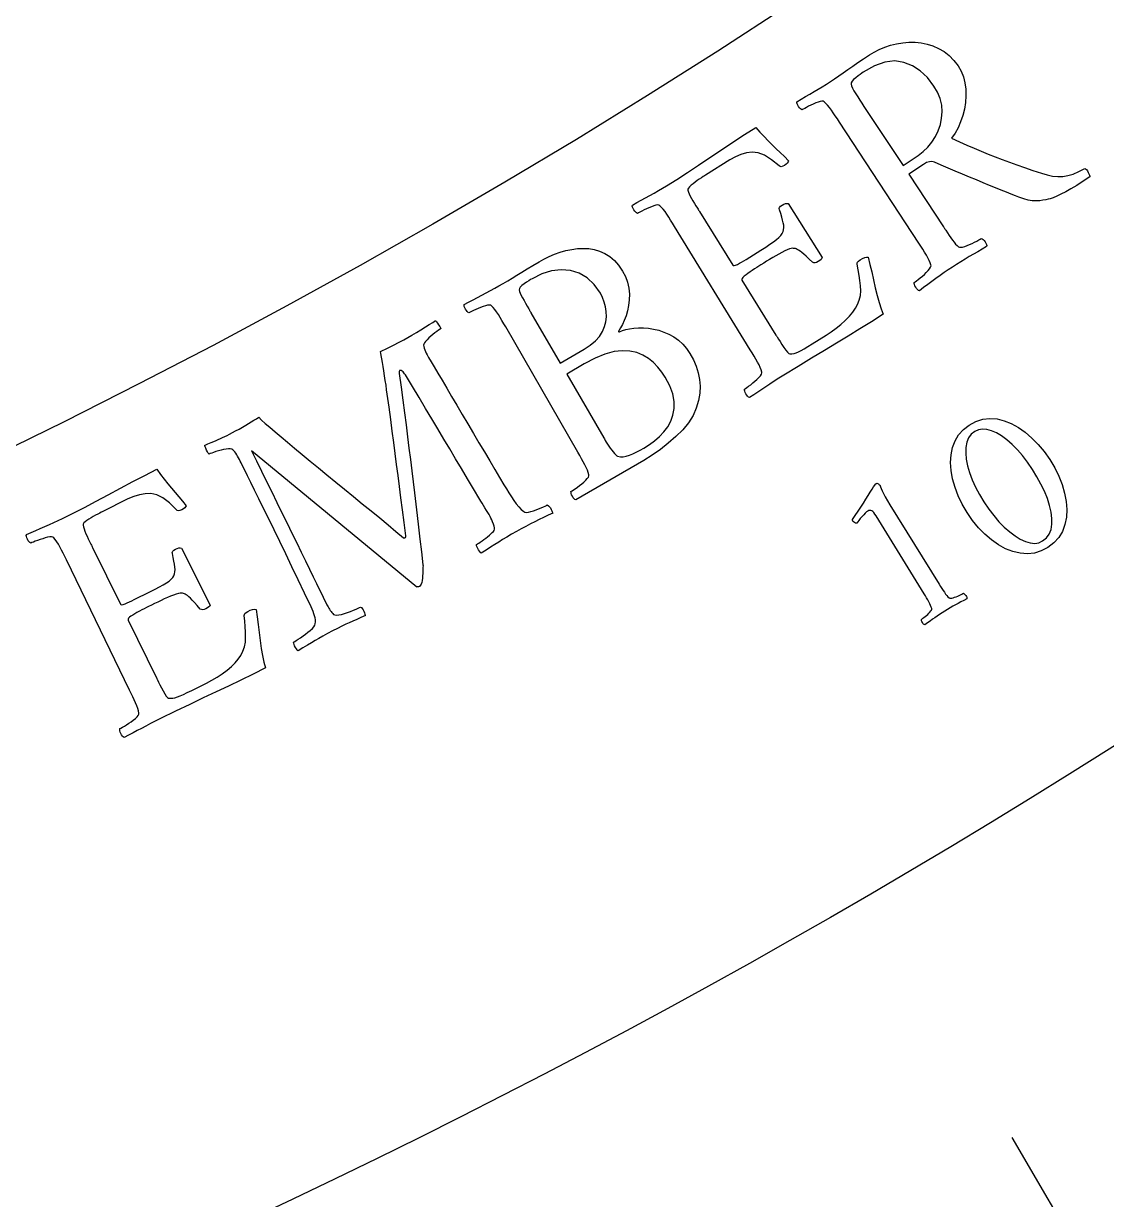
# Model space of a CAD drawing. Header units: millimetres. Extents: x -50 to 50, y -50 to 64.
# Drawn here: x 14.8 to 20.09, y -34.04 to -28.3 of the extents above; entities that cross this region are included whole.
import ezdxf

# ---------------------------------------------------------------- set-up
doc = ezdxf.new("R2010")
doc.units = ezdxf.units.MM
for name, color, linetype in [('CUT_OUTER', 1, 'Continuous'), ('ENGRAVE', 7, 'Continuous'), ('ENGRAVE_FINE', 8, 'Continuous'), ('TEXT', 5, 'Continuous')]:
    doc.layers.add(name, color=color, linetype=linetype)

msp = doc.modelspace()

# ---------------------------------------------------------------- linework, layer by layer
at = {"layer": 'CUT_OUTER'}
msp.add_arc((0, -0.0002), 49.9998, 177.11535, 4.43206, dxfattribs=at)
at = {"layer": 'ENGRAVE'}
for radius in [49, 49, 47.6875, 45.25, 45.25, 43.325, 39.75, 39.75, 37.65, 33.75, 33.75]:
    msp.add_circle((0, 0), radius, dxfattribs=at)
at = {"layer": 'ENGRAVE_FINE'}
msp.add_lwpolyline([(19.9907, -34.3574), (19.6286, -33.7351)], dxfattribs=at)
at = {"layer": 'TEXT'}
for points in [[(18.9307, -28.452), (18.9543, -28.4377), (18.9794, -28.4251), (19.0063, -28.4142), (19.0347, -28.4049), (19.0641, -28.3977), (19.0937, -28.3928), (19.1236, -28.3903), (19.1537, -28.3902), (19.1836, -28.3928), (19.2127, -28.3986), (19.2412, -28.4076), (19.2689, -28.4196), (19.2953, -28.4353), (19.32, -28.4548), (19.3427, -28.4784), (19.3636, -28.5058), (19.3785, -28.5313), (19.3897, -28.5587), (19.3973, -28.5881), (19.4013, -28.6194), (19.402, -28.6516), (19.3998, -28.6838), (19.3948, -28.7158), (19.3868, -28.7478), (19.3764, -28.7786), (19.3638, -28.8072), (19.349, -28.8336), (19.3322, -28.8579), (19.3701, -28.8755), (19.4068, -28.892), (19.4424, -28.9075), (19.4768, -28.922), (19.5108, -28.9358), (19.5451, -28.9492), (19.5798, -28.9623), (19.6147, -28.975), (19.6508, -28.9878), (19.6888, -29.0012), (19.7289, -29.0151), (19.7709, -29.0296), (19.7985, -29.0377), (19.825, -29.0429), (19.8506, -29.0452), (19.875, -29.0447), (19.8997, -29.0407), (19.9257, -29.033), (19.9532, -29.0215), (19.982, -29.0061), (19.9867, -29.0079), (19.9911, -29.0117), (19.9953, -29.0174), (19.9993, -29.0251), (20.0027, -29.0329), (20.0052, -29.039), (20.0068, -29.0434), (20.0075, -29.0461), (19.9743, -29.0686), (19.9435, -29.0883), (19.9152, -29.1055), (19.8893, -29.12), (19.8662, -29.132), (19.8459, -29.1417), (19.8286, -29.1489), (19.8141, -29.1538), (19.8042, -29.1559), (19.7923, -29.1582), (19.7785, -29.1606), (19.7627, -29.1631), (19.7452, -29.1646), (19.7263, -29.1635), (19.706, -29.1599), (19.6843, -29.1538), (19.6745, -29.1503), (19.6612, -29.1454), (19.6443, -29.1391), (19.6239, -29.1312), (19.6006, -29.1222), (19.5751, -29.112), (19.5473, -29.1008), (19.5174, -29.0886), (19.4858, -29.0755), (19.4531, -29.062), (19.4195, -29.0481), (19.3848, -29.0336), (19.3498, -29.019), (19.3154, -29.0043), (19.2816, -28.9896), (19.2483, -28.975), (19.2366, -28.9721), (19.2237, -28.973), (19.2099, -28.9776), (19.195, -28.986), (19.1233, -29.0333), (19.2928, -29.2907), (19.2942, -29.2929), (19.2956, -29.295), (19.297, -29.2971), (19.2984, -29.2992), (19.2998, -29.3013), (19.3012, -29.3035), (19.3026, -29.3056), (19.304, -29.3077), (19.3127, -29.3208), (19.321, -29.3332), (19.3291, -29.345), (19.3368, -29.356), (19.3443, -29.3661), (19.3516, -29.375), (19.3587, -29.3825), (19.3656, -29.3888), (19.3703, -29.3906), (19.3771, -29.3908), (19.3859, -29.3895), (19.3968, -29.3865), (19.4086, -29.3824), (19.4205, -29.3776), (19.4325, -29.3722), (19.4446, -29.366), (19.4557, -29.36), (19.4649, -29.3549), (19.472, -29.3507), (19.4773, -29.3474), (19.4814, -29.3495), (19.4858, -29.3529), (19.4905, -29.3577), (19.4954, -29.3639), (19.4997, -29.3704), (19.5025, -29.3765), (19.5037, -29.382), (19.5035, -29.3869), (19.4815, -29.3996), (19.4599, -29.412), (19.4389, -29.4242), (19.4183, -29.4362), (19.3979, -29.4483), (19.3775, -29.4608), (19.3569, -29.4738), (19.3362, -29.4871), (19.3162, -29.5004), (19.2962, -29.5141), (19.2762, -29.5282), (19.2561, -29.5426), (19.236, -29.5572), (19.2157, -29.5721), (19.1953, -29.5872), (19.1748, -29.6025), (19.1701, -29.6007), (19.1656, -29.5973), (19.1612, -29.5924), (19.1569, -29.5858), (19.1532, -29.5789), (19.1507, -29.5727), (19.1493, -29.5673), (19.149, -29.5627), (19.1541, -29.5592), (19.1608, -29.5542), (19.1692, -29.5479), (19.1791, -29.5401), (19.1896, -29.5315), (19.1995, -29.5226), (19.2089, -29.5134), (19.2177, -29.5039), (19.2249, -29.495), (19.2297, -29.4875), (19.2318, -29.4814), (19.2315, -29.4767), (19.2281, -29.4659), (19.2232, -29.4543), (19.217, -29.4418), (19.2092, -29.4286), (19.2006, -29.4146), (19.1915, -29.4002), (19.182, -29.3853), (19.172, -29.3699), (18.7846, -28.7795), (18.7745, -28.7641), (18.7646, -28.7493), (18.7549, -28.7349), (18.7455, -28.7211), (18.7362, -28.7084), (18.7272, -28.6973), (18.7185, -28.6881), (18.7101, -28.6805), (18.7056, -28.6777), (18.6991, -28.677), (18.6907, -28.6784), (18.6802, -28.6818), (18.6687, -28.6864), (18.6573, -28.6914), (18.6458, -28.6968), (18.6343, -28.7025), (18.6238, -28.708), (18.615, -28.7128), (18.6081, -28.7167), (18.603, -28.7198), (18.599, -28.7176), (18.5947, -28.7141), (18.5901, -28.7092), (18.5853, -28.703), (18.5811, -28.6964), (18.5783, -28.6904), (18.577, -28.6849), (18.5773, -28.68), (18.5985, -28.6673), (18.6194, -28.6549), (18.6402, -28.6427), (18.6608, -28.6307), (18.6811, -28.6188), (18.7012, -28.6067), (18.721, -28.5943), (18.7405, -28.5817), (18.7609, -28.5682), (18.782, -28.5539), (18.8037, -28.539), (18.826, -28.5234), (18.8496, -28.5069), (18.8749, -28.4895), (18.9019, -28.4712), (18.9307, -28.452)], [(19.2463, -28.6035), (19.2144, -28.5626), (19.1793, -28.5297), (19.1409, -28.5049), (19.0994, -28.488), (19.0547, -28.4814), (19.0068, -28.4873), (18.9557, -28.5057), (18.9013, -28.5365), (18.8943, -28.5413), (18.8858, -28.5473), (18.8758, -28.5546), (18.8642, -28.5631), (18.8535, -28.5719), (18.8463, -28.58), (18.8424, -28.5874), (18.8419, -28.5941), (18.8443, -28.6032), (18.8488, -28.6141), (18.8554, -28.6268), (18.8641, -28.6413), (18.8738, -28.6568), (18.8837, -28.6722), (18.8937, -28.6878), (18.9039, -28.7033), (19.0953, -28.9909), (19.1683, -28.9427), (19.1936, -28.9237), (19.2162, -28.902), (19.2362, -28.8776), (19.2534, -28.8505), (19.2674, -28.8216), (19.2775, -28.7917), (19.2837, -28.7607), (19.2861, -28.7288), (19.2839, -28.6967), (19.2765, -28.6651), (19.264, -28.634), (19.2463, -28.6035)], [(17.9412, -29.0901), (17.9909, -29.059), (18.0426, -29.0258), (18.0964, -28.9904), (18.1523, -28.9528), (18.2089, -28.9146), (18.2651, -28.8772), (18.3209, -28.8408), (18.3763, -28.8052), (18.3965, -28.8286), (18.4166, -28.8507), (18.4366, -28.8714), (18.4564, -28.8906), (18.4762, -28.9094), (18.496, -28.9286), (18.5159, -28.9483), (18.5358, -28.9685), (18.5337, -28.9743), (18.5298, -28.9799), (18.524, -28.9855), (18.5165, -28.9909), (18.508, -28.9954), (18.5009, -28.9974), (18.495, -28.9967), (18.4904, -28.9934), (18.4537, -28.963), (18.4195, -28.9417), (18.388, -28.9296), (18.3591, -28.9265), (18.3316, -28.9299), (18.3041, -28.9373), (18.2767, -28.9486), (18.2493, -28.9639), (18.1312, -29.0379), (18.1261, -29.0411), (18.1194, -29.0456), (18.1109, -29.0512), (18.1007, -29.0579), (18.0899, -29.0653), (18.0797, -29.0728), (18.0699, -29.0803), (18.0607, -29.0878), (18.0529, -29.095), (18.0476, -29.1014), (18.0448, -29.107), (18.0444, -29.1119), (18.0473, -29.1208), (18.0513, -29.1305), (18.0564, -29.141), (18.0626, -29.1524), (18.0695, -29.1642), (18.0766, -29.1761), (18.0839, -29.1882), (18.0913, -29.2003), (18.0943, -29.2051), (18.0969, -29.2093), (18.0992, -29.213), (18.1012, -29.2162), (18.2635, -29.4782), (18.2663, -29.4801), (18.271, -29.48), (18.2778, -29.4779), (18.2865, -29.4739), (18.2965, -29.4686), (18.3068, -29.4627), (18.3176, -29.4564), (18.3288, -29.4496), (18.4015, -29.4042), (18.425, -29.3893), (18.4454, -29.3757), (18.4629, -29.3635), (18.4773, -29.3526), (18.4891, -29.3426), (18.4984, -29.3328), (18.5053, -29.3234), (18.5097, -29.3142), (18.5122, -29.3047), (18.5131, -29.2945), (18.5126, -29.2834), (18.5106, -29.2716), (18.5073, -29.2584), (18.5031, -29.2432), (18.4979, -29.2262), (18.4917, -29.2073), (18.4907, -29.2018), (18.4927, -29.1962), (18.4975, -29.1905), (18.5052, -29.1848), (18.5134, -29.1802), (18.5208, -29.1774), (18.5276, -29.1762), (18.5338, -29.1767), (18.7009, -29.4397), (18.6989, -29.4445), (18.695, -29.4494), (18.6893, -29.4546), (18.6817, -29.4599), (18.6735, -29.4642), (18.6662, -29.4662), (18.6596, -29.466), (18.6539, -29.4634), (18.6373, -29.4478), (18.623, -29.4347), (18.6108, -29.424), (18.6008, -29.4159), (18.5925, -29.4096), (18.5853, -29.4047), (18.5791, -29.401), (18.574, -29.3987), (18.5695, -29.3973), (18.5648, -29.3963), (18.56, -29.3958), (18.5552, -29.3956), (18.5488, -29.396), (18.5404, -29.3982), (18.5299, -29.4024), (18.5174, -29.4084), (18.5037, -29.4157), (18.4894, -29.4236), (18.4746, -29.432), (18.4593, -29.4409), (18.444, -29.4501), (18.4292, -29.4591), (18.4149, -29.4678), (18.401, -29.4764), (18.3915, -29.4824), (18.3813, -29.4889), (18.3706, -29.4959), (18.3593, -29.5034), (18.3482, -29.5109), (18.338, -29.5181), (18.3287, -29.525), (18.3204, -29.5316), (18.3137, -29.5376), (18.3096, -29.543), (18.308, -29.5476), (18.309, -29.5516), (18.4749, -29.8194), (18.4759, -29.821), (18.4771, -29.823), (18.4786, -29.8253), (18.4802, -29.828), (18.487, -29.8388), (18.4947, -29.8509), (18.5034, -29.8645), (18.5131, -29.8794), (18.5225, -29.8931), (18.5304, -29.903), (18.5369, -29.9091), (18.5419, -29.9113), (18.5524, -29.9111), (18.563, -29.9094), (18.5739, -29.9062), (18.585, -29.9015), (18.5976, -29.895), (18.613, -29.8864), (18.6312, -29.8756), (18.6522, -29.8626), (18.7202, -29.8201), (18.745, -29.8036), (18.7688, -29.786), (18.7916, -29.7672), (18.8134, -29.7473), (18.8332, -29.727), (18.8497, -29.7073), (18.863, -29.6881), (18.873, -29.6694), (18.8816, -29.6483), (18.8869, -29.6262), (18.889, -29.6029), (18.8878, -29.5786), (18.8847, -29.5534), (18.8809, -29.5275), (18.8764, -29.501), (18.8711, -29.4737), (18.8711, -29.4685), (18.8735, -29.4632), (18.8783, -29.4578), (18.8857, -29.4523), (18.8978, -29.4453), (18.9084, -29.4407), (18.9176, -29.4386), (18.9254, -29.4389), (18.9338, -29.4744), (18.9423, -29.5111), (18.9508, -29.549), (18.9595, -29.588), (18.9685, -29.6259), (18.9781, -29.6601), (18.9882, -29.6907), (18.9989, -29.7177), (18.942, -29.7537), (18.8849, -29.7892), (18.8278, -29.8241), (18.7705, -29.8585), (18.7114, -29.8938), (18.6489, -29.9316), (18.5829, -29.9718), (18.5134, -30.0146), (18.4894, -30.0296), (18.4668, -30.044), (18.4457, -30.0579), (18.4259, -30.0713), (18.4066, -30.0844), (18.3868, -30.0975), (18.3665, -30.1105), (18.3456, -30.1234), (18.341, -30.1215), (18.3365, -30.118), (18.3323, -30.1129), (18.3281, -30.1062), (18.3247, -30.0992), (18.3223, -30.0929), (18.321, -30.0875), (18.3209, -30.0829), (18.3261, -30.0795), (18.333, -30.0748), (18.3415, -30.0687), (18.3517, -30.0612), (18.3624, -30.0528), (18.3725, -30.0442), (18.3821, -30.0353), (18.3912, -30.0261), (18.3987, -30.0174), (18.4036, -30.01), (18.406, -30.004), (18.4058, -29.9993), (18.4027, -29.9884), (18.3981, -29.9766), (18.3922, -29.964), (18.3848, -29.9505), (18.3766, -29.9363), (18.3679, -29.9217), (18.3588, -29.9065), (18.3492, -29.8909), (17.9798, -29.289), (17.9701, -29.2734), (17.9607, -29.2583), (17.9514, -29.2437), (17.9423, -29.2296), (17.9334, -29.2166), (17.9247, -29.2053), (17.9163, -29.1958), (17.908, -29.188), (17.9036, -29.1851), (17.8972, -29.1842), (17.8887, -29.1853), (17.8781, -29.1884), (17.8665, -29.1928), (17.8548, -29.1975), (17.8429, -29.2027), (17.831, -29.2083), (17.82, -29.2138), (17.8109, -29.2184), (17.8038, -29.2222), (17.7985, -29.2252), (17.7946, -29.2229), (17.7903, -29.2192), (17.7859, -29.2143), (17.7813, -29.2079), (17.7772, -29.2012), (17.7747, -29.1951), (17.7735, -29.1896), (17.7739, -29.1847), (17.7955, -29.1726), (17.8169, -29.1606), (17.8383, -29.1489), (17.8595, -29.1373), (17.8804, -29.1258), (17.901, -29.114), (17.9213, -29.1021), (17.9412, -29.0901)], [(17.3181, -29.4613), (17.3422, -29.4481), (17.3675, -29.4359), (17.3939, -29.4249), (17.4215, -29.415), (17.4497, -29.4069), (17.4777, -29.4009), (17.5056, -29.3972), (17.5335, -29.3958), (17.561, -29.3971), (17.5877, -29.4016), (17.6138, -29.4094), (17.6392, -29.4204), (17.6633, -29.4353), (17.6859, -29.4546), (17.7067, -29.4784), (17.7259, -29.5066), (17.74, -29.5338), (17.7503, -29.5616), (17.7567, -29.59), (17.7592, -29.619), (17.7585, -29.6476), (17.7556, -29.6749), (17.7504, -29.7009), (17.7428, -29.7254), (17.7341, -29.7479), (17.7252, -29.7675), (17.7161, -29.7842), (17.707, -29.7981), (17.7062, -29.8005), (17.7065, -29.8023), (17.7079, -29.8034), (17.7104, -29.8039), (17.7249, -29.7975), (17.7416, -29.7922), (17.7604, -29.7882), (17.7815, -29.7852), (17.804, -29.7838), (17.8275, -29.7841), (17.852, -29.7861), (17.8774, -29.79), (17.903, -29.7959), (17.928, -29.8043), (17.9524, -29.8151), (17.9762, -29.8284), (17.9988, -29.8443), (18.0194, -29.8632), (18.0381, -29.8849), (18.0548, -29.9095), (18.0715, -29.9402), (18.085, -29.9714), (18.0951, -30.0031), (18.102, -30.0353), (18.1048, -30.0685), (18.1031, -30.1028), (18.0968, -30.1385), (18.0859, -30.1754), (18.0699, -30.2114), (18.048, -30.2467), (18.0201, -30.2811), (17.9862, -30.3147), (17.9488, -30.3469), (17.9104, -30.377), (17.871, -30.4051), (17.8306, -30.431), (17.4978, -30.6236), (17.4932, -30.6216), (17.4889, -30.618), (17.4848, -30.6128), (17.4808, -30.606), (17.4775, -30.5989), (17.4754, -30.5926), (17.4743, -30.5871), (17.4742, -30.5825), (17.4795, -30.5792), (17.4865, -30.5747), (17.4952, -30.5688), (17.5056, -30.5616), (17.5165, -30.5536), (17.5269, -30.5452), (17.5368, -30.5366), (17.5461, -30.5276), (17.5538, -30.5191), (17.559, -30.5119), (17.5615, -30.5059), (17.5614, -30.5012), (17.5586, -30.4903), (17.5544, -30.4784), (17.5488, -30.4656), (17.5418, -30.4519), (17.534, -30.4375), (17.5257, -30.4226), (17.517, -30.4072), (17.5079, -30.3913), (17.1554, -29.7794), (17.1462, -29.7635), (17.1372, -29.7481), (17.1283, -29.7333), (17.1196, -29.7189), (17.1111, -29.7057), (17.1027, -29.6942), (17.0945, -29.6844), (17.0865, -29.6764), (17.0822, -29.6734), (17.0758, -29.6723), (17.0672, -29.6732), (17.0566, -29.676), (17.0449, -29.68), (17.033, -29.6844), (17.021, -29.6893), (17.0089, -29.6946), (16.9978, -29.6997), (16.9886, -29.704), (16.9813, -29.7076), (16.976, -29.7105), (16.9721, -29.7081), (16.968, -29.7043), (16.9637, -29.6992), (16.9592, -29.6928), (16.9554, -29.6859), (16.953, -29.6798), (16.952, -29.6742), (16.9525, -29.6693), (16.9744, -29.6578), (16.9962, -29.6465), (17.0178, -29.6354), (17.0394, -29.6244), (17.0606, -29.6134), (17.0816, -29.6023), (17.1022, -29.5909), (17.1224, -29.5794), (17.1435, -29.5671), (17.1652, -29.5541), (17.1874, -29.5406), (17.2103, -29.5264), (17.2344, -29.5114), (17.2604, -29.4956), (17.2883, -29.4789), (17.3181, -29.4613)], [(17.4218, -29.9559), (17.5392, -29.8873), (17.5686, -29.8679), (17.5931, -29.8472), (17.6127, -29.8252), (17.6273, -29.802), (17.6376, -29.778), (17.6443, -29.7538), (17.6473, -29.7294), (17.6467, -29.7048), (17.643, -29.6807), (17.6369, -29.6577), (17.6284, -29.6357), (17.6175, -29.6148), (17.5872, -29.5724), (17.5527, -29.5398), (17.5141, -29.5169), (17.4712, -29.5037), (17.4258, -29.5), (17.3794, -29.5056), (17.3322, -29.5203), (17.284, -29.5441), (17.2768, -29.5485), (17.268, -29.554), (17.2575, -29.5607), (17.2455, -29.5686), (17.2344, -29.5768), (17.2267, -29.5845), (17.2224, -29.5916), (17.2215, -29.5983), (17.2235, -29.6061), (17.2268, -29.6153), (17.2316, -29.6258), (17.2378, -29.6378), (17.2448, -29.6506), (17.2521, -29.6637), (17.2598, -29.6772), (17.2677, -29.6909), (17.2693, -29.6937), (17.2709, -29.6964), (17.2723, -29.6989), (17.2737, -29.7012), (17.2749, -29.7033), (17.2762, -29.7055), (17.2775, -29.7077), (17.2788, -29.7099)], [(15.8371, -30.287), (15.8548, -30.2776), (15.8713, -30.2684), (15.8865, -30.2595), (15.9004, -30.251), (15.9135, -30.2427), (15.9261, -30.2348), (15.9382, -30.2273), (15.9498, -30.2202), (15.9637, -30.2336), (15.9816, -30.2498), (16.0035, -30.269), (16.0294, -30.2911), (16.0587, -30.3157), (16.0905, -30.3424), (16.1248, -30.3712), (16.1618, -30.4021), (16.2007, -30.4344), (16.2409, -30.4676), (16.2825, -30.5017), (16.3254, -30.5365), (16.3689, -30.5718), (16.4122, -30.607), (16.4553, -30.6421), (16.4983, -30.6773), (16.5403, -30.7118), (16.5809, -30.7451), (16.6198, -30.7772), (16.6572, -30.808), (16.6589, -30.8088), (16.6607, -30.8091), (16.6626, -30.8087), (16.6648, -30.8078), (16.6667, -30.8063), (16.6677, -30.8043), (16.668, -30.8017), (16.6675, -30.7986), (16.6595, -30.7334), (16.6517, -30.6716), (16.6442, -30.6131), (16.637, -30.5579), (16.6299, -30.5044), (16.6229, -30.4508), (16.616, -30.3972), (16.609, -30.3436), (16.6019, -30.2886), (16.5942, -30.2308), (16.586, -30.1702), (16.5773, -30.107), (16.5743, -30.0859), (16.5712, -30.0639), (16.5677, -30.0412), (16.5641, -30.0176), (16.5604, -29.9943), (16.5569, -29.9727), (16.5535, -29.9527), (16.5503, -29.9342), (16.5476, -29.9188), (16.5456, -29.9078), (16.5444, -29.9012), (16.5441, -29.899), (16.5776, -29.8829), (16.6078, -29.868), (16.6346, -29.8542), (16.658, -29.8415), (16.6773, -29.8306), (16.6977, -29.8188), (16.7192, -29.8062), (16.7417, -29.7927), (16.7634, -29.7795), (16.7825, -29.7677), (16.799, -29.7575), (16.8129, -29.7487), (16.815, -29.7507), (16.8183, -29.7549), (16.8227, -29.761), (16.8282, -29.7691), (16.8336, -29.7772), (16.8374, -29.7829), (16.8398, -29.7864), (16.8405, -29.7875), (16.8348, -29.791), (16.8278, -29.7957), (16.8194, -29.8016), (16.8097, -29.8088), (16.7996, -29.8167), (16.7899, -29.8248), (16.7807, -29.8331), (16.772, -29.8416), (16.7646, -29.8498), (16.7593, -29.8571), (16.7561, -29.8634), (16.7549, -29.8687), (16.756, -29.8754), (16.7579, -29.8826), (16.7606, -29.8903), (16.764, -29.8986), (16.7679, -29.9069), (16.7716, -29.9147), (16.7754, -29.9221), (16.7791, -29.9289), (16.7916, -29.9494), (16.8067, -29.9747), (16.8245, -30.0047), (16.845, -30.0396), (16.8675, -30.078), (16.8915, -30.1186), (16.9168, -30.1615), (16.9435, -30.2067), (16.9708, -30.2528), (16.998, -30.2987), (17.025, -30.3442), (17.0519, -30.3895), (17.0779, -30.4334), (17.1024, -30.4748), (17.1254, -30.5136), (17.1468, -30.5499), (17.159, -30.5699), (17.1712, -30.5891), (17.1832, -30.6078), (17.1951, -30.6257), (17.207, -30.6423), (17.219, -30.657), (17.2311, -30.6696), (17.2433, -30.6802), (17.2494, -30.6832), (17.2574, -30.6842), (17.2672, -30.6834), (17.2788, -30.6807), (17.2914, -30.6767), (17.3038, -30.6724), (17.3161, -30.6676), (17.3283, -30.6625), (17.3393, -30.6575), (17.348, -30.6535), (17.3544, -30.6504), (17.3585, -30.6483), (17.3641, -30.6522), (17.3692, -30.6571), (17.3736, -30.6629), (17.3775, -30.6696), (17.3807, -30.6762), (17.3829, -30.6814), (17.3844, -30.6853), (17.3849, -30.6879), (17.3626, -30.6986), (17.3407, -30.7092), (17.3192, -30.7197), (17.2979, -30.7302), (17.2764, -30.741), (17.2543, -30.7525), (17.2315, -30.7647), (17.208, -30.7777), (17.1835, -30.7915), (17.1609, -30.8047), (17.1401, -30.8172), (17.1212, -30.829), (17.1023, -30.841), (17.0818, -30.854), (17.0596, -30.868), (17.0358, -30.883), (17.0338, -30.8812), (17.031, -30.8779), (17.0274, -30.8731), (17.023, -30.8669), (17.0187, -30.86), (17.0156, -30.8535), (17.0137, -30.8473), (17.0129, -30.8415), (17.018, -30.8385), (17.0242, -30.8345), (17.0315, -30.8296), (17.0401, -30.8236), (17.0491, -30.817), (17.058, -30.8102), (17.0669, -30.8033), (17.0756, -30.7962), (17.0836, -30.7893), (17.0902, -30.783), (17.0955, -30.7773), (17.0994, -30.7723), (17.1011, -30.7671), (17.101, -30.7603), (17.0993, -30.7517), (17.0959, -30.7413), (17.0916, -30.7306), (17.0874, -30.7208), (17.0832, -30.712), (17.0791, -30.7041), (17.0741, -30.6955), (17.0683, -30.6857), (17.0617, -30.6748), (17.0541, -30.6628), (17.0466, -30.6508), (17.04, -30.6399), (17.0341, -30.6301), (17.0292, -30.6214), (16.9988, -30.5702), (16.9689, -30.52), (16.9396, -30.4709), (16.9109, -30.4227), (16.8824, -30.3748), (16.8535, -30.3263), (16.8243, -30.2772), (16.7948, -30.2276), (16.7646, -30.1768), (16.733, -30.1241), (16.7003, -30.0696), (16.6662, -30.0133), (16.6646, -30.0107), (16.662, -30.0074), (16.6586, -30.0034), (16.6543, -29.9986), (16.6497, -29.9944), (16.6454, -29.9919), (16.6413, -29.9913), (16.6375, -29.9924), (16.6363, -29.9939), (16.6357, -29.9968), (16.6356, -30.0011), (16.636, -30.0068), (16.6448, -30.0732), (16.6532, -30.1371), (16.6612, -30.1986), (16.6688, -30.2576), (16.6762, -30.3149), (16.6833, -30.3712), (16.6901, -30.4266), (16.6967, -30.4809), (16.7032, -30.5351), (16.7098, -30.5896), (16.7164, -30.6446), (16.723, -30.7001), (16.7299, -30.7568), (16.7369, -30.8157), (16.7442, -30.8767), (16.7517, -30.9398), (16.7518, -30.9446), (16.7517, -30.9514), (16.7515, -30.9602), (16.7511, -30.971), (16.7506, -30.9826), (16.7498, -30.9941), (16.7488, -31.0053), (16.7475, -31.0163), (16.7457, -31.0262), (16.7433, -31.0341), (16.7402, -31.0402), (16.7364, -31.0443), (16.7349, -31.0458), (16.7325, -31.0469), (16.7292, -31.0479), (16.7251, -31.0485), (16.724, -31.0483), (16.723, -31.0482), (16.7221, -31.0483), (16.7213, -31.0487), (15.9142, -30.3843), (15.9387, -30.4331), (15.9634, -30.4828), (15.9884, -30.5333), (16.0135, -30.5847), (16.0386, -30.6361), (16.0633, -30.6866), (16.0878, -30.7364), (16.112, -30.7854), (16.1354, -30.8329), (16.1575, -30.878), (16.1785, -30.9207), (16.1982, -30.9611), (16.2163, -30.9984), (16.2326, -31.032), (16.247, -31.0617), (16.2596, -31.0876), (16.2699, -31.1089), (16.2776, -31.1248), (16.2826, -31.1352), (16.2851, -31.1402), (16.288, -31.1455), (16.2913, -31.1511), (16.2949, -31.1568), (16.2988, -31.1627), (16.3029, -31.1684), (16.3069, -31.1735), (16.3108, -31.178), (16.3147, -31.182), (16.3209, -31.1851), (16.3296, -31.1862), (16.3408, -31.1852), (16.3543, -31.1823), (16.369, -31.1781), (16.3836, -31.1734), (16.398, -31.1681), (16.4123, -31.1624), (16.4251, -31.1569), (16.4351, -31.1525), (16.4423, -31.1493), (16.4467, -31.1471), (16.4512, -31.1494), (16.4554, -31.1535), (16.4594, -31.1595), (16.4631, -31.1672), (16.4662, -31.175), (16.4685, -31.1811), (16.4699, -31.1855), (16.4703, -31.1882), (16.4484, -31.198), (16.428, -31.207), (16.4092, -31.2152), (16.392, -31.2228), (16.3745, -31.2307), (16.3551, -31.24), (16.3338, -31.2506), (16.3106, -31.2626), (16.2859, -31.2756), (16.2635, -31.2878), (16.2433, -31.2992), (16.2253, -31.3097), (16.2074, -31.3205), (16.1875, -31.3324), (16.1655, -31.3455), (16.1415, -31.3597), (16.1396, -31.3578), (16.1369, -31.3545), (16.1334, -31.3496), (16.1291, -31.3432), (16.1251, -31.3362), (16.1222, -31.3296), (16.1204, -31.3234), (16.1198, -31.3175), (16.1253, -31.3144), (16.1329, -31.3099), (16.1424, -31.3038), (16.1539, -31.2962), (16.1662, -31.2876), (16.1783, -31.2788), (16.19, -31.2696), (16.2015, -31.2601), (16.2115, -31.2509), (16.2188, -31.2425), (16.2235, -31.2351), (16.2255, -31.2286), (16.2263, -31.2184), (16.2261, -31.2084), (16.2247, -31.1987), (16.2223, -31.1892), (16.219, -31.1794), (16.2151, -31.1688), (16.2105, -31.1575), (16.2053, -31.1455), (16.1735, -31.0789), (16.1422, -31.0137), (16.1116, -30.9498), (16.0815, -30.8873), (16.0524, -30.8271), (16.0247, -30.7701), (15.9985, -30.7163), (15.9736, -30.6657), (15.9506, -30.6189), (15.9299, -30.5767), (15.9114, -30.5391), (15.8952, -30.506), (15.8816, -30.4784), (15.8711, -30.4572), (15.8638, -30.4424), (15.8595, -30.4339), (15.8552, -30.4258), (15.8509, -30.4179), (15.8466, -30.4102), (15.8423, -30.4028), (15.8379, -30.3958), (15.8332, -30.3894), (15.8283, -30.3836), (15.8231, -30.3784), (15.8182, -30.3754), (15.8111, -30.3739), (15.8019, -30.3738), (15.7906, -30.3753), (15.7781, -30.3777), (15.7657, -30.3805), (15.7533, -30.3839), (15.7409, -30.3877), (15.7296, -30.3915), (15.7202, -30.3949), (15.7127, -30.3978), (15.7073, -30.4003), (15.706, -30.3994), (15.7036, -30.3958), (15.7, -30.3896), (15.6954, -30.3807), (15.6908, -30.3717), (15.6877, -30.3649), (15.6859, -30.3604), (15.6856, -30.3582), (15.702, -30.3506), (15.7169, -30.3439), (15.73, -30.338), (15.7415, -30.333), (15.7522, -30.3284), (15.7628, -30.3236), (15.7733, -30.3188), (15.7838, -30.3139), (15.795, -30.3085), (15.8076, -30.3022), (15.8217, -30.295), (15.8371, -30.287)], [(17.4533, -30.01), (17.6338, -30.3204), (17.6372, -30.3262), (17.6415, -30.3333), (17.6467, -30.3417), (17.6528, -30.3515), (17.6594, -30.3616), (17.6662, -30.3714), (17.673, -30.3807), (17.6799, -30.3896), (17.6866, -30.3974), (17.6924, -30.4034), (17.6975, -30.4077), (17.7018, -30.4102), (17.7153, -30.413), (17.7294, -30.4132), (17.7442, -30.4108), (17.7595, -30.4059), (17.7757, -30.399), (17.7929, -30.3908), (17.8112, -30.3812), (17.8306, -30.3702), (17.8571, -30.3533), (17.8821, -30.3345), (17.9056, -30.3138), (17.9277, -30.2913), (17.9468, -30.2667), (17.9616, -30.2395), (17.972, -30.2098), (17.9781, -30.1777), (17.9783, -30.1431), (17.9711, -30.1062), (17.9565, -30.0669), (17.9346, -30.0252), (17.9174, -29.9993), (17.8979, -29.9753), (17.8762, -29.9534), (17.8522, -29.9333), (17.8254, -29.9167), (17.7952, -29.9049), (17.7617, -29.8979), (17.7248, -29.8958), (17.6843, -29.8999), (17.6399, -29.9121), (17.5915, -29.9321), (17.539, -29.96)], [(19.4186, -30.2581), (19.4513, -30.2407), (19.4848, -30.23), (19.519, -30.2259), (19.5541, -30.2286), (19.5892, -30.2371), (19.6239, -30.2507), (19.6581, -30.2695), (19.6919, -30.2933), (19.7245, -30.3214), (19.7552, -30.3529), (19.7842, -30.3879), (19.8113, -30.4264), (19.8355, -30.4668), (19.8557, -30.5075), (19.8718, -30.5485), (19.884, -30.5899), (19.8917, -30.6306), (19.8946, -30.6698), (19.8926, -30.7074), (19.8858, -30.7435), (19.8736, -30.7769), (19.8556, -30.8068), (19.8318, -30.8331), (19.8022, -30.8558), (19.7701, -30.8727), (19.7368, -30.8831), (19.7023, -30.8869), (19.6667, -30.8841), (19.6309, -30.8754), (19.5956, -30.8617), (19.5609, -30.8429), (19.5269, -30.8191), (19.4941, -30.7909), (19.4634, -30.7592), (19.4347, -30.7239), (19.4081, -30.6852), (19.3844, -30.6445), (19.3647, -30.6035), (19.349, -30.5623), (19.3373, -30.5209), (19.3299, -30.4801), (19.3274, -30.4411), (19.3297, -30.4037), (19.3368, -30.368), (19.3491, -30.335), (19.3668, -30.3057), (19.39, -30.2801), (19.4186, -30.2581)], [(19.4453, -30.2893), (19.4281, -30.3034), (19.4152, -30.3211), (19.4064, -30.3424), (19.4019, -30.3673), (19.4011, -30.3951), (19.4039, -30.4248), (19.4102, -30.4566), (19.42, -30.4904), (19.433, -30.5254), (19.449, -30.5609), (19.4679, -30.5969), (19.4897, -30.6333), (19.5133, -30.6682), (19.5377, -30.7003), (19.5631, -30.7298), (19.5895, -30.7565), (19.6161, -30.7799), (19.6422, -30.7994), (19.6677, -30.815), (19.6927, -30.8267), (19.7164, -30.8338), (19.7383, -30.8357), (19.7583, -30.8324), (19.7764, -30.824), (19.795, -30.8088), (19.8089, -30.7901), (19.8179, -30.7679), (19.8222, -30.7422), (19.8222, -30.7138), (19.8185, -30.6834), (19.811, -30.6511), (19.7998, -30.6169), (19.7855, -30.5815), (19.7686, -30.546), (19.7491, -30.5102), (19.7271, -30.4743), (19.7031, -30.4393), (19.6786, -30.4074), (19.6534, -30.3784), (19.6275, -30.3525), (19.6017, -30.33), (19.5763, -30.3113), (19.5515, -30.2965), (19.5271, -30.2856), (19.504, -30.2791), (19.4826, -30.2775), (19.463, -30.2809), (19.4453, -30.2893)], [(14.9916, -30.7143), (15.0441, -30.6883), (15.0989, -30.6603), (15.1559, -30.6304), (15.2152, -30.5985), (15.2753, -30.566), (15.335, -30.5344), (15.394, -30.5036), (15.4526, -30.4736), (15.4705, -30.499), (15.4883, -30.5229), (15.5062, -30.5454), (15.524, -30.5665), (15.5418, -30.5872), (15.5596, -30.6083), (15.5775, -30.6298), (15.5953, -30.6518), (15.5926, -30.6574), (15.5882, -30.6626), (15.5819, -30.6676), (15.5739, -30.6722), (15.565, -30.6759), (15.5577, -30.6771), (15.5519, -30.6759), (15.5477, -30.6722), (15.5141, -30.6383), (15.4822, -30.6138), (15.4521, -30.5985), (15.4236, -30.5926), (15.3959, -30.5933), (15.3678, -30.598), (15.3394, -30.6065), (15.3106, -30.619), (15.1859, -30.6811), (15.1805, -30.6838), (15.1733, -30.6876), (15.1643, -30.6923), (15.1535, -30.698), (15.1421, -30.7043), (15.1311, -30.7107), (15.1207, -30.7172), (15.1108, -30.7238), (15.1023, -30.7302), (15.0964, -30.7361), (15.093, -30.7414), (15.0922, -30.7462), (15.0942, -30.7553), (15.0972, -30.7654), (15.1013, -30.7764), (15.1063, -30.7883), (15.112, -30.8007), (15.1179, -30.8133), (15.124, -30.826), (15.1302, -30.8388), (15.1327, -30.8438), (15.1349, -30.8483), (15.1368, -30.8522), (15.1384, -30.8555), (15.2742, -31.1323), (15.2768, -31.1344), (15.2815, -31.1348), (15.2884, -31.1334), (15.2975, -31.1302), (15.3079, -31.1259), (15.3188, -31.1212), (15.3302, -31.1159), (15.342, -31.1102), (15.4188, -31.0722), (15.4436, -31.0597), (15.4653, -31.0482), (15.4839, -31.0377), (15.4993, -31.0283), (15.512, -31.0195), (15.5222, -31.0107), (15.53, -31.002), (15.5353, -30.9933), (15.5387, -30.9841), (15.5407, -30.974), (15.5413, -30.963), (15.5404, -30.951), (15.5384, -30.9375), (15.5357, -30.922), (15.5322, -30.9046), (15.528, -30.8852), (15.5275, -30.8796), (15.53, -30.8742), (15.5353, -30.869), (15.5436, -30.864), (15.5522, -30.8603), (15.5599, -30.8582), (15.5668, -30.8577), (15.5728, -30.8588), (15.7132, -31.137), (15.7108, -31.1415), (15.7065, -31.1461), (15.7002, -31.1506), (15.6921, -31.1552), (15.6836, -31.1587), (15.6761, -31.16), (15.6696, -31.1591), (15.6642, -31.156), (15.6492, -31.1388), (15.6362, -31.1243), (15.6251, -31.1125), (15.616, -31.1034), (15.6084, -31.0964), (15.6016, -31.0908), (15.5959, -31.0866), (15.591, -31.0838), (15.5866, -31.0819), (15.5821, -31.0804), (15.5774, -31.0794), (15.5726, -31.0788), (15.5662, -31.0785), (15.5576, -31.0799), (15.5468, -31.083), (15.5337, -31.0878), (15.5193, -31.0937), (15.5044, -31.1001), (15.4888, -31.107), (15.4727, -31.1145), (15.4566, -31.1221), (15.4409, -31.1295), (15.4258, -31.1368), (15.4112, -31.144), (15.4011, -31.1491), (15.3904, -31.1546), (15.379, -31.1605), (15.3671, -31.1668), (15.3553, -31.1732), (15.3444, -31.1794), (15.3345, -31.1853), (15.3255, -31.191), (15.3183, -31.1964), (15.3137, -31.2013), (15.3117, -31.2058), (15.3122, -31.2098), (15.451, -31.4926), (15.4518, -31.4943), (15.4528, -31.4964), (15.454, -31.4989), (15.4554, -31.5017), (15.4611, -31.5131), (15.4676, -31.5259), (15.4749, -31.5403), (15.4831, -31.5561), (15.4911, -31.5706), (15.498, -31.5813), (15.5039, -31.588), (15.5086, -31.5907), (15.519, -31.5915), (15.5298, -31.5909), (15.541, -31.5888), (15.5525, -31.5852), (15.5656, -31.5799), (15.5818, -31.5728), (15.601, -31.5639), (15.6232, -31.5531), (15.695, -31.5174), (15.7213, -31.5035), (15.7467, -31.4883), (15.7713, -31.4719), (15.795, -31.4542), (15.8166, -31.436), (15.835, -31.418), (15.8501, -31.4001), (15.8619, -31.3825), (15.8725, -31.3624), (15.88, -31.3409), (15.8844, -31.318), (15.8856, -31.2936), (15.885, -31.2683), (15.8837, -31.2421), (15.8819, -31.2152), (15.8793, -31.1876), (15.8798, -31.1824), (15.8827, -31.1773), (15.888, -31.1725), (15.8959, -31.1678), (15.9086, -31.162), (15.9197, -31.1585), (15.929, -31.1572), (15.9367, -31.1583), (15.9416, -31.1945), (15.9464, -31.2318), (15.9512, -31.2703), (15.956, -31.3101), (15.9613, -31.3486), (15.9674, -31.3836), (15.9745, -31.4151), (15.9825, -31.4429), (15.9223, -31.4732), (15.862, -31.5029), (15.8017, -31.5321), (15.7413, -31.5606), (15.6791, -31.5899), (15.6131, -31.6214), (15.5435, -31.6549), (15.4701, -31.6906), (15.4447, -31.7032), (15.4208, -31.7153), (15.3984, -31.7271), (15.3775, -31.7385), (15.357, -31.7497), (15.336, -31.7607), (15.3145, -31.7716), (15.2924, -31.7824), (15.288, -31.7801), (15.2839, -31.7761), (15.2802, -31.7707), (15.2767, -31.7636), (15.2739, -31.7563), (15.2722, -31.7498), (15.2715, -31.7443), (15.2718, -31.7397), (15.2773, -31.7369), (15.2846, -31.7328), (15.2937, -31.7276), (15.3045, -31.7211), (15.316, -31.7138), (15.327, -31.7063), (15.3374, -31.6983), (15.3474, -31.6901), (15.3557, -31.6821), (15.3613, -31.6753), (15.3642, -31.6695), (15.3645, -31.6648), (15.3625, -31.6537), (15.3591, -31.6415), (15.3545, -31.6284), (15.3485, -31.6142), (15.3416, -31.5993), (15.3344, -31.5839), (15.3269, -31.5679), (15.3189, -31.5514), (15.0105, -30.9161), (15.0024, -30.8996), (14.9945, -30.8836), (14.9867, -30.8682), (14.979, -30.8532), (14.9715, -30.8394), (14.9639, -30.8274), (14.9564, -30.8171), (14.949, -30.8085), (14.9449, -30.8052), (14.9386, -30.8037), (14.93, -30.804), (14.9192, -30.806), (14.9072, -30.8092), (14.8951, -30.8128), (14.8828, -30.8168), (14.8704, -30.8212), (14.8589, -30.8255), (14.8494, -30.8292), (14.8419, -30.8322), (14.8364, -30.8347), (14.8326, -30.8321), (14.8288, -30.828), (14.8249, -30.8226), (14.8209, -30.8159), (14.8175, -30.8088), (14.8156, -30.8024), (14.815, -30.7968), (14.8158, -30.792), (14.8385, -30.7821), (14.861, -30.7723), (14.8834, -30.7627), (14.9057, -30.7533), (14.9276, -30.7439), (14.9493, -30.7342), (14.9706, -30.7244), (14.9916, -30.7143)], [(19.1981, -31.0814), (18.9637, -30.7019), (18.9577, -30.6928), (18.9521, -30.6855), (18.947, -30.6802), (18.9422, -30.6767), (18.9376, -30.6749), (18.9329, -30.6746), (18.9279, -30.6756), (18.9228, -30.6781), (18.9171, -30.6822), (18.9106, -30.6881), (18.9032, -30.6958), (18.8949, -30.7052), (18.8867, -30.715), (18.8797, -30.7237), (18.8738, -30.7313), (18.869, -30.7377), (18.8631, -30.7365), (18.858, -30.7342), (18.8537, -30.7309), (18.8504, -30.7266), (18.8503, -30.7266), (18.8502, -30.7264), (18.85, -30.7261), (18.8498, -30.7257), (18.8488, -30.7239), (18.8483, -30.7223), (18.8483, -30.7209), (18.8487, -30.7197), (18.8623, -30.6994), (18.8757, -30.6791), (18.8888, -30.6589), (18.9017, -30.6387), (18.914, -30.6194), (18.9252, -30.6018), (18.9353, -30.586), (18.9443, -30.5719), (18.9518, -30.5603), (18.9573, -30.5519), (18.9608, -30.5467), (18.9622, -30.5448), (18.9641, -30.5437), (18.9665, -30.5427), (18.969, -30.5426), (18.9716, -30.5435), (18.9743, -30.5453), (18.9769, -30.5475), (18.9793, -30.5495), (18.9813, -30.5514), (18.9831, -30.5531), (18.9838, -30.5547), (18.9858, -30.5596), (18.9892, -30.5677), (18.9939, -30.579), (19.0003, -30.593), (19.0087, -30.6092), (19.0191, -30.6275), (19.0315, -30.648), (19.2722, -31.0355), (19.2786, -31.0458), (19.2849, -31.0558), (19.2911, -31.0654), (19.2971, -31.0745), (19.3029, -31.0829), (19.3087, -31.0902), (19.3143, -31.0964), (19.3199, -31.1016), (19.3229, -31.1029), (19.3273, -31.1033), (19.3329, -31.1027), (19.3397, -31.1012), (19.3471, -31.099), (19.3546, -31.0964), (19.362, -31.0934), (19.3694, -31.09), (19.3763, -31.0866), (19.382, -31.0836), (19.3866, -31.0811), (19.3901, -31.0791), (19.3928, -31.0806), (19.3957, -31.083), (19.3987, -31.0862), (19.4018, -31.0904), (19.4046, -31.0949), (19.4063, -31.0989), (19.4071, -31.1026), (19.4068, -31.1059), (19.3921, -31.1138), (19.378, -31.1214), (19.3645, -31.1287), (19.3517, -31.1356), (19.339, -31.1426), (19.326, -31.1501), (19.3125, -31.1581), (19.2987, -31.1665), (19.2856, -31.1748), (19.2731, -31.1828), (19.2614, -31.1907), (19.2503, -31.1984), (19.2393, -31.2062), (19.2274, -31.2147), (19.2147, -31.2237), (19.2012, -31.2333), (19.1981, -31.232), (19.1951, -31.2297), (19.1923, -31.2263), (19.1895, -31.2219), (19.1872, -31.2172), (19.1856, -31.2131), (19.1847, -31.2095), (19.1846, -31.2064), (19.188, -31.2042), (19.1922, -31.2012), (19.1974, -31.1974), (19.2035, -31.1927), (19.2099, -31.1876), (19.2159, -31.1823), (19.2216, -31.1768), (19.2268, -31.1711), (19.2312, -31.1657), (19.234, -31.161), (19.2353, -31.1572), (19.235, -31.1541), (19.2329, -31.1468), (19.23, -31.139), (19.2262, -31.1305), (19.2215, -31.1213), (19.2161, -31.1118), (19.2105, -31.1019), (19.2044, -31.0918), (19.1981, -31.0814)]]:
    msp.add_lwpolyline(points, close=True, dxfattribs=at)

doc.saveas('drawing.dxf')
